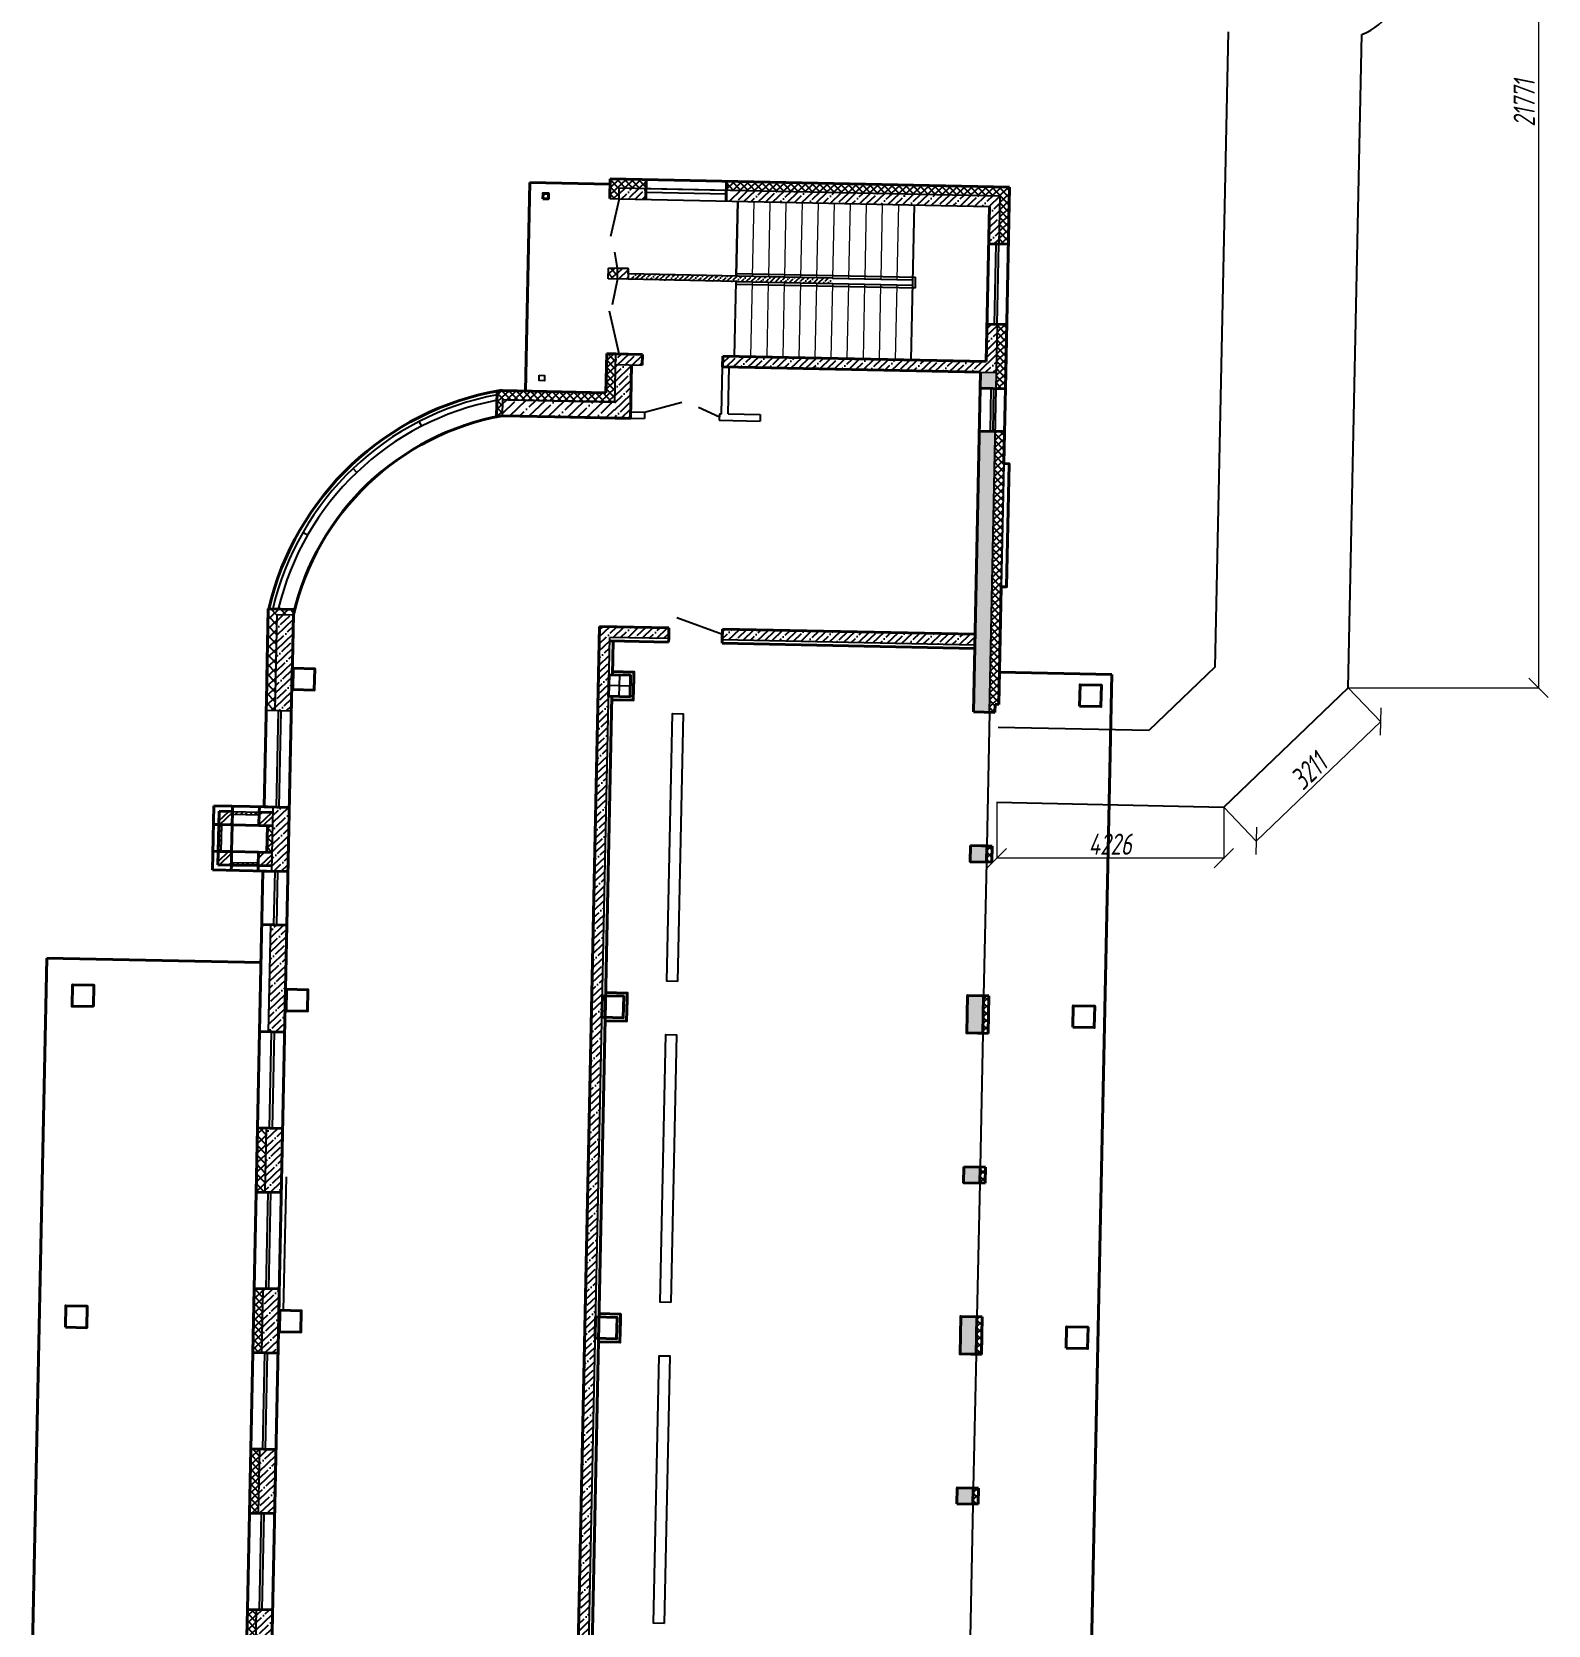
# Model space of a CAD drawing. Header units: millimetres. Extents: x 2433 to 329234, y 5766 to 133064.
# Drawn here: x 3932 to 32158, y 34017 to 63686 of the extents above; entities that cross this region are included whole.
import ezdxf

# ---------------------------------------------------------------- set-up
doc = ezdxf.new("R2010")
doc.units = ezdxf.units.MM
doc.linetypes.add('DASHED', pattern=[19.05, 12.7, -6.35])
doc.layers.add('01 - здание', color=1, linetype='Continuous', lineweight=40)
doc.layers.add('01-Контур', color=1, linetype='Continuous', lineweight=25)
doc.styles.add('Line_GUGK', font='GOST Common.ttf')
doc.styles.add('Виден при печати GOST Common', font='', dxfattribs={"width": 0.75})
doc.styles.get('Виден при печати GOST Common').set_extended_font_data('GOST Common', italic=True, bold=True)
doc.linetypes.add('MYOTKOS', pattern='A,0.25,["|",Line_GUGK,S=0.5,R=0,X=0,Y=0.1],0.5,["|",Line_GUGK,S=0.9,R=0,X=0,Y=0.3],0.25', length=1)
doc.dimstyles.new('Виден при печати', dxfattribs={"dimtxt": 396, "dimasz": 360, "dimexe": 2, "dimexo": 0, "dimgap": 65, "dimtad": 1, "dimdec": 0, "dimtxsty": 'Виден при печати GOST Common', "dimblk1": 'OBLIQUE', "dimblk2": 'OBLIQUE', "dimsah": 1, "dimcen": -2, "dimdle": 2, "dimclrd": 250, "dimclre": 250, "dimclrt": 250, "dimaunit": 1, "dimadec": 4, "dimazin": 2, "dimtp": 1, "dimtfac": 0.5, "dimtdec": 0, "dimtofl": 0, "dimtmove": 1, "dimatfit": 3, "dimfxl": 1, "dimtfillclr": 250, "dimtolj": 1, "dimlwd": 5, "dimlwe": 5, "dimarcsym": 1})
pattern_1 = [(45, (1452.38544, -901.835), (-0.067351921, 0.067351921), []), (135, (1452.38544, -901.835), (-0.067351921, -0.067351921), [])]
pattern_2 = [(45, (1411.03127, -1534.55234), (-0.134703842, 0.134703842), []), (45, (1411.16598, -1534.55234), (-0.134703842, 0.134703842), [0.238125, -0.047625, 0, -0.047625])]
pattern_3 = [(45, (1452.38544, -901.835), (-0.089802561, 0.089802561), []), (135, (1452.38544, -901.835), (-0.089802561, -0.089802561), [])]

# ---------------------------------------------------------------- blocks, each defined once
blk = doc.blocks.new('Прокуратура_v1')
at = {"layer": '01 - здание', "lineweight": -2, "ltscale": 100}
h = blk.add_hatch(dxfattribs=at)
h.set_pattern_fill('ANSI37', color=256, scale=0.03)
h.set_pattern_definition(pattern_1)
edge = h.paths.add_edge_path()
edge.add_line((-7.31, -0.19), (-6.81, -0.19))
edge.add_line((-6.81, -0.19), (-6.81, -0.02))
edge.add_line((-6.81, -0.02), (-7.449, -0.02))
edge.add_arc((-7.486, -0.015), 0.0375, 279.5173, 352.8701, ccw=False)
edge.add_line((-7.48, -0.052), (-7.48, -0.39))
edge.add_line((-7.48, -0.39), (-7.31, -0.39))
edge.add_line((-7.31, -0.39), (-7.31, -0.19))
h.paths.add_polyline_path([(-7.31, -1.69), (-7.48, -1.69), (-7.48, -1.89), (-7.31, -1.89)])
edge = h.paths.add_edge_path()
edge.add_arc((-0.022, -0.021), 0.0375, 178.8259, 272.3048, ccw=False)
edge.add_line((-0.059, -0.02), (-5.31, -0.02))
edge.add_line((-5.31, -0.02), (-5.31, -0.19))
edge.add_line((-5.31, -0.19), (-0.19, -0.19))
edge.add_line((-0.19, -0.19), (-0.19, -0.39))
edge.add_line((-0.19, -0.39), (-0.02, -0.39))
edge.add_line((-0.02, -0.39), (-0.02, -0.058))
h.paths.add_polyline_path([(-0.02, -0.39), (-0.19, -0.39), (-0.19, -1.09), (-0.02, -1.09)])
h.paths.add_polyline_path([(-0.02, -2.59), (-0.19, -2.59), (-0.19, -3.49), (-0.02, -3.49)])
h.paths.add_polyline_path([(-0.02, -3.49), (-0.19, -3.49), (-0.19, -3.79), (-0.02, -3.79)])
h = blk.add_hatch(dxfattribs=at)
h.set_pattern_fill('ANSI35', color=256, scale=0.03)
h.set_pattern_definition(pattern_2)
h.paths.add_polyline_path([(-7.11, -0.19), (-7.31, -0.19), (-7.31, -0.39), (-7.11, -0.39)])
h.paths.add_polyline_path([(-5.237, -0.39), (-0.71, -0.39), (-0.71, -0.19), (-5.132, -0.19)])
h.paths.add_polyline_path([(-0.71, -0.39), (-0.39, -0.39), (-0.19, -0.39), (-0.19, -0.19), (-0.71, -0.19)])
h.paths.add_polyline_path([(-0.19, -0.39), (-0.39, -0.39), (-0.39, -1.09), (-0.19, -1.09)])
h.paths.add_polyline_path([(-0.39, -2.59), (-0.39, -3.29), (-0.71, -3.29), (-0.71, -3.49), (-0.49, -3.49), (-0.19, -3.49), (-0.19, -2.59)])
h.paths.add_polyline_path([(-0.71, -3.49), (-0.71, -3.29), (-5.31, -3.29), (-5.31, -3.49)])
h.paths.add_polyline_path([(-7.11, -1.89), (-7.11, -1.69), (-7.31, -1.69), (-7.31, -1.89)])
h = blk.add_hatch(dxfattribs=at)
h.set_pattern_fill('ANSI35', color=256, scale=0.03)
h.set_pattern_definition([(45, (1452.38544, -901.835), (-0.134703842, 0.134703842), []), (45, (1452.52014, -901.835), (-0.134703842, 0.134703842), [0.238125, -0.047625, 0, -0.047625])])
h.paths.add_polyline_path([(-7.11, -0.19), (-7.11, -0.39), (-6.81, -0.39), (-6.81, -0.19)])
h = blk.add_hatch(dxfattribs=at)
h.set_pattern_fill('ANSI36', color=256, scale=0.02)
h.set_pattern_definition([(45, (908.73407, -1437.101285), (0.0336759605, 0.1234785217), [0.15875, -0.03175, 0, -0.03175])])
h.paths.add_polyline_path([(-6.99, -1.81), (-7.09, -1.82), (-7.09, -1.9), (-6.99, -1.89)])
h.paths.add_polyline_path([(-3.333, -1.79), (-6.99, -1.79), (-6.99, -1.89), (-3.299, -1.89)])
h = blk.add_hatch(dxfattribs=at)
h.set_pattern_fill('ANSI37', color=256, scale=0.03)
h.set_pattern_definition(pattern_1)
h.paths.add_polyline_path([(-7.31, -3.49), (-7.48, -3.49), (-7.48, -4.02), (-8.98, -4.02), (-9.41, -4.02), (-9.41, -4.19), (-7.31, -4.19)])
h.paths.add_polyline_path([(-7.31, -3.29), (-7.48, -3.29), (-7.48, -3.49), (-7.31, -3.49)])
h = blk.add_hatch(dxfattribs=at)
h.set_pattern_fill('ANSI35', color=256, scale=0.03)
h.set_pattern_definition(pattern_2)
h.paths.add_polyline_path([(-7.11, -3.29), (-7.31, -3.29), (-7.31, -3.49), (-7.11, -3.49)])
h.paths.add_polyline_path([(-7.11, -3.49), (-6.81, -3.49), (-6.81, -3.29), (-7.11, -3.29)])
h = blk.add_hatch(dxfattribs=at)
h.set_pattern_fill('ANSI35', color=256, scale=0.03)
h.set_pattern_definition(pattern_2)
h.paths.add_polyline_path([(-7.11, -3.49), (-7.31, -3.49), (-7.31, -4.49), (-7.11, -4.49)])
h.paths.add_polyline_path([(-7.01, -3.49), (-7.11, -3.49), (-7.11, -4.49), (-7.01, -4.49)])
h = blk.add_hatch(dxfattribs=at)
h.set_pattern_fill('ANSI35', color=256, scale=0.03)
h.set_pattern_definition(pattern_2)
h.paths.add_polyline_path([(-0.19, -3.49), (-0.49, -3.49), (-0.49, -3.79), (-0.19, -3.79)])
h.paths.add_polyline_path([(-0.19, -4.59), (-0.49, -4.59), (-0.49, -9.49), (-0.19, -9.49)])
h.paths.add_polyline_path([(-0.19, -9.49), (-0.49, -9.49), (-0.49, -9.84), (-0.19, -9.84)])
h.paths.add_polyline_path([(-0.19, -12.34), (-0.49, -12.34), (-0.49, -12.64), (-0.19, -12.64)])
h.paths.add_polyline_path([(-0.19, -15.14), (-0.49, -15.14), (-0.49, -15.49), (-0.19, -15.49)])
h.paths.add_polyline_path([(-0.19, -15.49), (-0.49, -15.49), (-0.49, -15.84), (-0.19, -15.84)])
h.paths.add_polyline_path([(-0.19, -18.34), (-0.49, -18.34), (-0.49, -18.64), (-0.19, -18.64)])
h.paths.add_polyline_path([(-0.19, -21.14), (-0.49, -21.14), (-0.49, -21.49), (-0.19, -21.49)])
h.paths.add_polyline_path([(-0.19, -21.49), (-0.49, -21.49), (-0.49, -21.84), (-0.19, -21.84)])
h.paths.add_polyline_path([(-0.19, -24.34), (-0.49, -24.34), (-0.49, -24.64), (-0.19, -24.64)])
h.paths.add_polyline_path([(-0.19, -27.14), (-0.49, -27.14), (-0.49, -27.49), (-0.19, -27.49)])
h.paths.add_polyline_path([(-0.19, -27.49), (-0.49, -27.49), (-0.49, -27.84), (-0.19, -27.84)])
h.paths.add_polyline_path([(-0.19, -30.34), (-0.49, -30.34), (-0.49, -30.64), (-0.19, -30.64)])
h.paths.add_polyline_path([(-0.19, -33.14), (-0.49, -33.14), (-0.49, -33.49), (-0.19, -33.49)])
h.paths.add_polyline_path([(-0.19, -33.49), (-0.49, -33.49), (-0.49, -33.84), (-0.19, -33.84)])
h.paths.add_polyline_path([(-0.19, -36.34), (-0.49, -36.34), (-0.49, -36.64), (-0.19, -36.64)])
h.paths.add_polyline_path([(-0.19, -39.14), (-0.49, -39.14), (-0.49, -39.49), (-0.19, -39.49)])
h.paths.add_polyline_path([(-0.19, -39.49), (-0.49, -39.49), (-0.49, -39.69), (-0.19, -39.69)])
h = blk.add_hatch(dxfattribs=at)
h.set_pattern_fill('ANSI37', color=256, scale=0.03)
h.set_pattern_definition(pattern_1)
h.paths.add_polyline_path([(-9.41, -4.19), (-9.41, -4.02), (-9.457, -4.02, 0.002499), (-9.51, -4.031), (-9.51, -4.511, -0.005218), (-9.41, -4.49)])
h = blk.add_hatch(dxfattribs=at)
h.set_pattern_fill('ANSI35', color=256, scale=0.04)
h.set_pattern_definition([(45, (1452.38544, -901.835), (-0.179605122, 0.179605122), []), (45, (1452.56504, -901.835), (-0.179605122, 0.179605122), [0.3175, -0.0635, 0, -0.0635])])
h.paths.add_polyline_path([(-7.31, -4.191), (-9.41, -4.19), (-9.41, -4.49), (-7.31, -4.49)])
h = blk.add_hatch(dxfattribs=at)
h.set_pattern_fill('ANSI37', color=256, scale=0.03)
h.set_pattern_definition(pattern_1)
h.paths.add_polyline_path([(-0.02, -5.19), (-0.02, -4.59), (-0.19, -4.59), (-0.19, -9.49), (-0.02, -9.49), (-0.02, -9.129, -0.411161), (-0.057, -9.091, -0.411161), (-0.02, -9.054), (-0.02, -7.49)])
h.paths.add_polyline_path([(-0.02, -9.49), (-0.19, -9.49), (-0.19, -9.84), (-0.09, -9.84), (-0.09, -9.69), (-0.02, -9.69)])
h = blk.add_hatch(dxfattribs=at)
h.set_pattern_fill('ANSI37', color=256, scale=0.04)
h.set_pattern_definition(pattern_3)
h.paths.add_polyline_path([(-13.53, -9.49), (-13.7, -9.49), (-13.7, -9.49), (-13.7, -10.09), (-13.53, -10.09)])
h.paths.add_polyline_path([(-13.53, -8.19), (-13.7, -8.19), (-13.7, -9.49), (-13.53, -9.49)])
h = blk.add_hatch(dxfattribs=at)
h.set_pattern_fill('ANSI35', color=256, scale=0.03)
h.set_pattern_definition(pattern_2)
h.paths.add_polyline_path([(-13.23, -17.89), (-13.53, -17.89), (-13.53, -19.09), (-13.23, -19.09)])
h.paths.add_polyline_path([(-13.53, -16.09), (-13.23, -16.09), (-13.23, -15.49), (-13.53, -15.49)])
h.paths.add_polyline_path([(-13.23, -15.49), (-13.23, -14.09), (-13.53, -14.09), (-13.53, -15.49)])
h.paths.add_polyline_path([(-13.23, -11.89), (-13.53, -11.89), (-13.53, -13.09), (-13.23, -13.09)])
h.paths.add_polyline_path([(-13.53, -10.09), (-13.23, -10.09), (-13.23, -9.49), (-13.53, -9.49)])
edge = h.paths.add_edge_path()
edge.add_line((-13.53, -9.49), (-13.23, -9.49))
edge.add_line((-13.23, -9.49), (-13.23, -9.29))
edge.add_arc((-27.855, -8.79), 14.634, 358.042, 361.958)
edge.add_line((-13.23, -8.29), (-13.53, -8.29))
edge.add_arc((47.787, -8.89), 61.32, 179.43937, 180.56063)
h = blk.add_hatch(dxfattribs=at)
h.set_pattern_fill('ANSI37', color=256, scale=0.04)
h.set_pattern_definition(pattern_3)
h.paths.add_polyline_path([(-13.23, -8.19), (-13.53, -8.19), (-13.53, -8.29), (-13.23, -8.29)])
h = blk.add_hatch(dxfattribs=at)
h.set_pattern_fill('ANSI35', color=256, scale=0.03)
h.set_pattern_definition(pattern_2)
h.paths.add_polyline_path([(-7.31, -15.49), (-7.51, -15.49), (-7.51, -21.49), (-7.31, -21.49), (-7.31, -21.29)])
h.paths.add_polyline_path([(-7.31, -9.49), (-7.51, -9.49), (-7.51, -15.49), (-7.31, -15.49), (-7.31, -15.29)])
h.paths.add_polyline_path([(-7.11, -8.39), (-7.51, -8.39), (-7.51, -9.49), (-7.31, -9.49), (-7.31, -9.29), (-7.31, -8.59), (-7.11, -8.59)])
h.paths.add_polyline_path([(-6.21, -8.39), (-6.564, -8.39), (-6.501, -8.59), (-6.21, -8.59)])
h.paths.add_polyline_path([(-6.564, -8.39), (-7.11, -8.39), (-7.11, -8.59), (-6.501, -8.59)])
h.paths.add_polyline_path([(-4.225, -8.39), (-5.21, -8.39), (-5.21, -8.59), (-4.208, -8.59)])
h.paths.add_polyline_path([(-0.71, -8.39), (-4.225, -8.39), (-4.208, -8.59), (-0.71, -8.59)])
h.paths.add_polyline_path([(-0.49, -8.39), (-0.71, -8.39), (-0.71, -8.59), (-0.49, -8.59)])
h = blk.add_hatch(dxfattribs=at)
h.set_pattern_fill('ANSI32', color=256, scale=0.02)
h.set_pattern_definition([(45, (1459.09888, -872.56195), (-0.134703842, 0.134703842), []), (45, (1459.18868, -872.56195), (-0.134703842, 0.134703842), [])])
h.paths.add_polyline_path([(-14.29, -12.24), (-14.29, -11.99), (-14.54, -11.99), (-14.54, -12.24)])
h.paths.add_polyline_path([(-13.79, -11.99), (-13.79, -12.24), (-13.53, -12.24), (-13.53, -11.99)])
h.paths.add_polyline_path([(-13.79, -12.74), (-13.79, -12.99), (-13.53, -12.99), (-13.53, -12.74)])
h = blk.add_hatch(dxfattribs=at)
h.set_pattern_fill('ANSI31', color=256, scale=0.02)
h.set_pattern_definition([(45, (1459.09888, -872.561955), (-0.0449012806, 0.0449012806), [])])
h.paths.add_polyline_path([(-13.79, -11.99), (-14.091, -11.99), (-14.091, -12.04), (-13.79, -12.04)])
h.paths.add_polyline_path([(-14.091, -11.99), (-14.29, -11.99), (-14.29, -12.04), (-14.091, -12.04)])
h.paths.add_polyline_path([(-13.79, -12.94), (-14.29, -12.94), (-14.29, -12.99), (-13.79, -12.99)])
h = blk.add_hatch(dxfattribs=at)
h.set_pattern_fill('ANSI31', color=256, scale=0.02)
h.set_pattern_definition([(45, (1459.31888, -872.561955), (-0.0449012806, 0.0449012806), [])])
h.paths.add_polyline_path([(-14.54, -12.74), (-14.49, -12.74), (-14.49, -12.24), (-14.54, -12.24)])
h = blk.add_hatch(dxfattribs=at)
h.set_pattern_fill('ANSI37', color=256, scale=0.04)
h.set_pattern_definition([(45, (1411.03127, -1528.55234), (-0.089802561, 0.089802561), []), (135, (1411.03127, -1528.55234), (-0.089802561, -0.089802561), [])])
h.paths.add_polyline_path([(-13.53, -12.24), (-13.63, -12.24), (-13.63, -12.74), (-13.53, -12.74)])
h = blk.add_hatch(dxfattribs=at)
h.set_pattern_fill('ANSI37', color=256, scale=0.03)
h.set_pattern_definition(pattern_1)
h.paths.add_polyline_path([(-0.09, -12.34), (-0.19, -12.34), (-0.19, -12.64), (-0.09, -12.64)])
h.paths.add_polyline_path([(-0.09, -15.14), (-0.19, -15.14), (-0.19, -15.49), (-0.09, -15.49)])
h.paths.add_polyline_path([(-0.09, -15.49), (-0.19, -15.49), (-0.19, -15.84), (-0.09, -15.84)])
h.paths.add_polyline_path([(-0.09, -18.34), (-0.19, -18.34), (-0.19, -18.64), (-0.09, -18.64)])
h.paths.add_polyline_path([(-0.09, -21.14), (-0.19, -21.14), (-0.19, -21.49), (-0.09, -21.49)])
h.paths.add_polyline_path([(-0.09, -21.49), (-0.19, -21.49), (-0.19, -21.84), (-0.09, -21.84)])
h.paths.add_polyline_path([(-0.09, -24.34), (-0.19, -24.34), (-0.19, -24.64), (-0.09, -24.64)])
h.paths.add_polyline_path([(-0.09, -27.14), (-0.19, -27.14), (-0.19, -27.49), (-0.09, -27.49)])
h.paths.add_polyline_path([(-0.09, -27.49), (-0.19, -27.49), (-0.19, -27.84), (-0.09, -27.84)])
h.paths.add_polyline_path([(-0.09, -30.34), (-0.19, -30.34), (-0.19, -30.64), (-0.09, -30.64)])
h.paths.add_polyline_path([(-0.09, -33.14), (-0.19, -33.14), (-0.19, -33.49), (-0.09, -33.49)])
h.paths.add_polyline_path([(-0.09, -33.49), (-0.19, -33.49), (-0.19, -33.84), (-0.09, -33.84)])
h.paths.add_polyline_path([(-0.09, -36.34), (-0.19, -36.34), (-0.19, -36.64), (-0.09, -36.64)])
h.paths.add_polyline_path([(-0.09, -39.14), (-0.19, -39.14), (-0.19, -39.49), (-0.09, -39.49)])
h = blk.add_hatch(dxfattribs=at)
h.set_pattern_fill('ANSI32', color=256, scale=0.02)
h.set_pattern_definition([(45, (1459.31888, -872.56195), (-0.134703842, 0.134703842), []), (45, (1459.40868, -872.56195), (-0.134703842, 0.134703842), [])])
h.paths.add_polyline_path([(-14.401, -12.74), (-14.54, -12.74), (-14.54, -12.99), (-14.401, -12.99)])
h.paths.add_polyline_path([(-14.29, -12.74), (-14.401, -12.74), (-14.401, -12.99), (-14.29, -12.99)])
h = blk.add_hatch(dxfattribs=at)
h.set_pattern_fill('ANSI37', color=256, scale=0.04)
h.set_pattern_definition([(45, (1411.03127, -1534.55234), (-0.089802561, 0.089802561), []), (135, (1411.03127, -1534.55234), (-0.089802561, -0.089802561), [])])
h.paths.add_polyline_path([(-13.53, -17.89), (-13.7, -17.89), (-13.7, -19.09), (-13.53, -19.09)])
h = blk.add_hatch(dxfattribs=at)
h.set_pattern_fill('ANSI37', color=256, scale=0.03)
h.set_pattern_definition(pattern_1)
h.paths.add_polyline_path([(-13.53, -35.89), (-13.7, -35.89), (-13.7, -37.09), (-13.53, -37.09)])
h.paths.add_polyline_path([(-13.53, -33.49), (-13.7, -33.49), (-13.7, -34.09), (-13.53, -34.09)])
h.paths.add_polyline_path([(-13.53, -32.89), (-13.7, -32.89), (-13.7, -33.49), (-13.53, -33.49)])
h.paths.add_polyline_path([(-13.53, -29.89), (-13.7, -29.89), (-13.7, -31.09), (-13.53, -31.09)])
h.paths.add_polyline_path([(-13.53, -27.49), (-13.7, -27.49), (-13.7, -28.09), (-13.53, -28.09)])
h.paths.add_polyline_path([(-13.53, -26.89), (-13.7, -26.89), (-13.7, -27.49), (-13.53, -27.49)])
h.paths.add_polyline_path([(-13.53, -23.89), (-13.7, -23.89), (-13.7, -25.051, -0.438008), (-13.661, -25.09), (-13.53, -25.09)])
h.paths.add_polyline_path([(-13.53, -21.49), (-13.7, -21.49), (-13.7, -22.09), (-13.53, -22.09)])
h.paths.add_polyline_path([(-13.53, -20.89), (-13.7, -20.89), (-13.7, -21.49), (-13.53, -21.49)])
h = blk.add_hatch(dxfattribs=at)
h.set_pattern_fill('ANSI35', color=256, scale=0.03)
h.set_pattern_definition(pattern_2)
h.paths.add_polyline_path([(-13.23, -29.89), (-13.53, -29.89), (-13.53, -31.09), (-13.23, -31.09)])
h.paths.add_polyline_path([(-13.23, -27.49), (-13.53, -27.49), (-13.53, -28.09), (-13.23, -28.09)])
h.paths.add_polyline_path([(-13.53, -27.49), (-13.23, -27.49), (-13.23, -26.89), (-13.53, -26.89)])
h.paths.add_polyline_path([(-13.23, -23.89), (-13.53, -23.89), (-13.53, -25.09), (-13.23, -25.09)])
h.paths.add_polyline_path([(-13.23, -21.49), (-13.53, -21.49), (-13.53, -22.09), (-13.23, -22.09)])
h.paths.add_polyline_path([(-13.23, -21.09), (-13.23, -20.89), (-13.53, -20.89), (-13.53, -21.49), (-13.23, -21.49)])
h = blk.add_hatch(dxfattribs=at)
h.set_pattern_fill('ANSI35', color=256, scale=0.03)
h.set_pattern_definition(pattern_2)
h.paths.add_polyline_path([(-7.31, -21.49), (-7.51, -21.49), (-7.51, -27.49), (-7.31, -27.49), (-7.31, -27.29)])
at = {"layer": '01 - здание', "ltscale": 100}
for p, q in [((-8.98, -0.12), (-8.98, -4.02)), ((-7.48, -0.12), (-8.98, -0.12)), ((-7.48, -0.02), (-0.02, -0.02)), ((-7.48, -0.39), (-7.48, -0.02)), ((-6.81, -0.39), (-6.81, -0.02)), ((-5.31, -0.39), (-5.31, -0.02)), ((-0.02, -0.02), (-0.02, -3.49)), ((-0.39, -3.29), (-0.39, -0.39)), ((-0.39, -3.29), (-0.39, -0.39)), ((-0.39, -3.29), (-0.39, -0.39)), ((-0.39, -3.29), (-0.39, -0.39)), ((-0.39, -3.29), (-0.39, -0.39)), ((-0.39, -3.29), (-0.39, -0.39)), ((-0.39, -3.29), (-0.39, -0.39)), ((-0.39, -3.29), (-0.39, -0.39)), ((-0.02, -1.09), (-0.39, -1.09)), ((-0.02, -2.59), (-0.39, -2.59)), ((-7.48, -4.02), (-7.48, -3.29)), ((-7.31, -3.29), (-7.48, -3.29)), ((-7.345, -3.29), (-6.81, -3.29)), ((-7.01, -4.49), (-7.01, -3.49)), ((-6.81, -3.29), (-6.81, -3.49)), ((-5.31, -3.29), (-0.39, -3.29)), ((-5.31, -3.29), (-5.31, -3.49)), ((-0.49, -3.49), (-5.31, -3.49)), ((-0.49, -9.84), (-0.49, -3.49)), ((-0.02, -3.49), (-0.02, -5.19)), ((-0.49, -3.79), (-0.02, -3.79)), ((-9.51, -4.031), (-9.51, -4.511)), ((-9.41, -4.02), (-9.457, -4.02)), ((-9.41, -4.02), (-7.48, -4.02)), ((-7.11, -4.49), (-9.41, -4.49)), ((-7.01, -4.49), (-8.43, -4.49)), ((-0.49, -4.59), (-0.02, -4.59)), ((0.08, -5.19), (-0.02, -5.19)), ((0.08, -5.19), (0.08, -7.49)), ((-0.02, -7.49), (-0.02, -9.69)), ((-13.7, -9.49), (-13.7, -8.19)), ((-13.23, -8.19), (-13.7, -8.19)), ((-13.208, -8.19), (-13.7, -8.19)), ((-13.23, -9.49), (-13.23, -8.29)), ((-7.51, -36.159), (-7.51, -8.39)), ((-6.21, -8.39), (-7.51, -8.39)), ((-6.21, -8.39), (-6.21, -8.59)), ((-6.21, -8.59), (-6.21, -8.653)), ((-0.49, -8.39), (-5.21, -8.39)), ((-5.21, -8.39), (-5.21, -8.59)), ((-5.21, -8.59), (-5.21, -8.653)), ((-6.21, -8.653), (-7.31, -8.653)), ((-7.247, -8.653), (-7.247, -9.29)), ((-0.49, -8.653), (-5.21, -8.653)), ((-0.02, -9.09), (2.08, -9.09)), ((2.08, -39.89), (2.08, -9.09)), ((-13.7, -11.89), (-13.7, -9.29)), ((-13.23, -21.29), (-13.23, -9.29)), ((-7.247, -9.69), (-7.247, -39.227)), ((-0.09, -9.84), (-0.09, -9.69)), ((-0.09, -9.69), (-0.02, -9.69)), ((-0.49, -9.84), (-0.09, -9.84)), ((-13.63, -11.89), (-14.64, -11.89)), ((-14.64, -11.89), (-14.64, -13.09)), ((-14.29, -11.99), (-14.29, -11.89)), ((-13.79, -11.99), (-13.79, -11.89)), ((-13.23, -11.89), (-13.7, -11.89)), ((-14.29, -11.99), (-14.54, -11.99)), ((-14.54, -11.99), (-14.54, -12.24)), ((-14.29, -11.99), (-14.29, -12.24)), ((-13.53, -11.99), (-13.79, -11.99)), ((-13.79, -11.99), (-13.79, -12.24)), ((-14.54, -12.24), (-14.64, -12.24)), ((-14.29, -12.24), (-14.54, -12.24)), ((-14.54, -12.24), (-14.54, -12.74)), ((-14.29, -12.24), (-14.29, -12.74)), ((-14.29, -12.24), (-13.79, -12.24)), ((-13.53, -12.24), (-13.79, -12.24)), ((-13.63, -12.24), (-13.63, -12.74)), ((-0.49, -12.34), (-0.09, -12.34)), ((-0.09, -12.64), (-0.09, -12.34)), ((-14.54, -12.74), (-14.64, -12.74)), ((-14.54, -12.74), (-14.54, -12.99)), ((-14.29, -12.74), (-14.54, -12.74)), ((-14.29, -12.74), (-14.29, -12.99)), ((-14.29, -12.74), (-13.79, -12.74)), ((-13.79, -12.74), (-13.79, -12.99)), ((-13.53, -12.74), (-13.79, -12.74)), ((-0.49, -12.64), (-0.09, -12.64)), ((-0.49, -12.64), (-0.09, -12.64)), ((-13.63, -13.09), (-14.64, -13.09)), ((-14.29, -12.99), (-14.54, -12.99)), ((-14.29, -12.99), (-13.79, -12.99)), ((-14.29, -13.09), (-14.29, -12.99)), ((-13.53, -12.99), (-13.79, -12.99)), ((-13.79, -13.09), (-13.79, -12.99)), ((-13.7, -26.89), (-13.7, -13.09)), ((-13.7, -13.09), (-13.23, -13.09)), ((-13.23, -14.09), (-13.7, -14.09)), ((-13.7, -14.09), (-13.23, -14.09)), ((-0.49, -15.84), (-0.49, -15.14)), ((-0.49, -15.14), (-0.09, -15.14)), ((-0.09, -15.84), (-0.09, -15.14)), ((-0.49, -15.84), (-0.09, -15.84)), ((-13.7, -16.09), (-13.23, -16.09)), ((-13.7, -17.89), (-13.23, -17.89)), ((-0.49, -18.64), (-0.49, -18.34)), ((-0.49, -18.34), (-0.09, -18.34)), ((-0.09, -18.64), (-0.09, -18.34)), ((-0.49, -18.64), (-0.09, -18.64)), ((-0.49, -18.64), (-0.09, -18.64)), ((-13.7, -19.09), (-13.23, -19.09)), ((-13.7, -19.09), (-13.23, -19.09)), ((-13.7, -20.89), (-13.23, -20.89)), ((-13.23, -39.27), (-13.23, -21.09)), ((-0.49, -21.84), (-0.49, -21.14)), ((-0.49, -21.14), (-0.09, -21.14)), ((-0.09, -21.84), (-0.09, -21.14)), ((-0.49, -21.84), (-0.09, -21.84)), ((-13.7, -22.09), (-13.23, -22.09)), ((-13.7, -23.89), (-13.23, -23.89)), ((-0.49, -24.64), (-0.49, -24.34)), ((-0.49, -24.34), (-0.09, -24.34)), ((-0.09, -24.64), (-0.09, -24.34)), ((-0.49, -24.64), (-0.09, -24.64)), ((-0.49, -24.64), (-0.09, -24.64)), ((-13.7, -25.09), (-13.23, -25.09)), ((-13.7, -38.8), (-13.7, -26.89)), ((-13.7, -26.89), (-13.23, -26.89)), ((-13.23, -26.89), (-13.7, -26.89))]:
    blk.add_line(p, q, dxfattribs=at)
at = {"layer": '01 - здание', "lineweight": -2, "ltscale": 100}
for p, q in [((-7.31, -0.19), (-0.19, -0.19)), ((-7.31, -0.39), (-7.31, -0.19)), ((-6.81, -0.19), (-5.31, -0.19)), ((-6.801, -0.259), (-5.31, -0.259)), ((-0.19, -1.09), (-0.19, -0.19)), ((-0.19, -1.09), (-0.19, -0.19)), ((-0.19, -1.09), (-0.19, -0.19)), ((-0.19, -1.09), (-0.19, -0.19)), ((-0.19, -1.09), (-0.19, -0.19)), ((-7.48, -0.39), (-7.31, -0.39)), ((-7.31, -0.39), (-7.453, -1.102)), ((-7.31, -0.39), (-0.39, -0.39)), ((-5.09, -1.79), (-5.09, -0.39)), ((-5.09, -0.39), (-5.09, -1.79)), ((-1.79, -3.29), (-1.79, -0.39)), ((-0.256, -1.09), (-0.256, -2.59)), ((-0.205, -1.09), (-0.205, -2.59)), ((-7.31, -1.69), (-7.366, -1.393)), ((-7.48, -1.89), (-7.48, -1.69)), ((-7.11, -1.69), (-7.48, -1.69)), ((-7.31, -1.89), (-7.31, -1.69)), ((-7.11, -1.79), (-7.11, -1.69)), ((-7.11, -1.69), (-7.11, -1.89)), ((-5.09, -1.74), (-1.74, -1.74)), ((-1.74, -1.94), (-1.74, -1.74)), ((-7.11, -1.89), (-7.48, -1.89)), ((-7.31, -1.89), (-7.395, -2.378)), ((-3.299, -1.79), (-7.11, -1.79)), ((-5.09, -1.89), (-7.11, -1.89)), ((-5.09, -1.89), (-1.79, -1.89)), ((-5.09, -3.29), (-5.09, -1.89)), ((-5.09, -1.94), (-1.74, -1.94)), ((-3.29, -1.79), (-1.79, -1.79)), ((-7.245, -3.29), (-7.441, -2.496)), ((-0.19, -3.49), (-0.19, -2.59)), ((-0.19, -3.49), (-0.19, -2.59)), ((-0.19, -3.49), (-0.19, -2.59)), ((-0.19, -3.49), (-0.19, -2.59)), ((-0.19, -3.49), (-0.19, -2.59)), ((-0.19, -3.49), (-0.19, -2.59)), ((-7.31, -4.191), (-7.31, -3.29)), ((-7.31, -3.49), (-6.81, -3.49)), ((-5.31, -4.37), (-5.31, -3.49)), ((-5.31, -4.37), (-5.31, -3.49)), ((-5.19, -4.37), (-5.19, -3.49)), ((-5.19, -4.37), (-5.19, -3.49)), ((-0.49, -3.49), (-0.19, -3.49)), ((-0.49, -3.49), (-0.19, -3.49)), ((-0.49, -3.49), (-0.19, -3.49)), ((-0.49, -3.49), (-0.19, -3.49)), ((-0.49, -3.49), (-0.19, -3.49)), ((-0.49, -3.49), (-0.19, -3.49)), ((-0.19, -9.84), (-0.19, -3.49)), ((-0.29, -3.79), (-0.29, -4.59)), ((-0.24, -3.79), (-0.24, -4.59)), ((-9, -4.059), (-9, -4.061)), ((-7.48, -4.02), (-8.98, -4.02)), ((-7.48, -4.02), (-8.43, -4.02)), ((-6.75, -4.37), (-6.058, -4.165)), ((-9.41, -4.19), (-9.41, -4.49)), ((-9.41, -4.19), (-7.31, -4.19)), ((-9.31, -4.19), (-7.31, -4.191)), ((-7.31, -4.19), (-8.43, -4.19)), ((-7.01, -4.37), (-6.75, -4.37)), ((-6.75, -4.37), (-6.75, -4.49)), ((-5.35, -4.43), (-5.746, -4.262)), ((-5.35, -4.37), (-5.31, -4.37)), ((-5.35, -4.37), (-5.35, -4.49)), ((-5.19, -4.37), (-4.59, -4.37)), ((-4.59, -4.37), (-4.59, -4.49)), ((-10.907, -4.718), (-10.955, -4.63)), ((-7.21, -4.49), (-6.75, -4.49)), ((-5.35, -4.49), (-4.59, -4.49)), ((-0.02, -5.19), (-0.02, -7.49)), ((-12.101, -5.606), (-12.172, -5.535)), ((-12.995, -6.796), (-13.083, -6.748)), ((0.08, -7.49), (-0.02, -7.49)), ((-13.53, -8.29), (-13.23, -8.29)), ((-13.53, -9.49), (-13.53, -8.29)), ((-5.21, -8.49), (-6.067, -8.2)), ((-7.31, -36.159), (-7.31, -8.59)), ((-6.21, -8.59), (-7.31, -8.59)), ((-0.49, -8.59), (-5.21, -8.59)), ((-13.53, -10.09), (-13.53, -9.49)), ((-6.91, -9.49), (-7.31, -9.49)), ((-7.11, -9.69), (-7.11, -9.29)), ((-13.23, -10.09), (-13.7, -10.09)), ((-13.478, -10.09), (-13.478, -11.89)), ((-13.426, -10.09), (-13.426, -11.89)), ((-0.19, -9.84), (-0.19, -12.34)), ((-13.53, -13.09), (-13.53, -11.89)), ((-14.29, -11.99), (-13.79, -11.99)), ((-14.29, -12.04), (-13.79, -12.04)), ((-14.49, -12.24), (-14.49, -12.74)), ((-0.49, -12.64), (-0.49, -12.34)), ((-0.19, -12.64), (-0.19, -12.34)), ((-0.19, -12.64), (-0.19, -15.14)), ((-14.29, -12.94), (-13.79, -12.94)), ((-13.478, -13.09), (-13.478, -14.09)), ((-13.426, -13.09), (-13.426, -14.09)), ((-13.53, -16.09), (-13.53, -14.09)), ((-0.19, -15.84), (-0.19, -15.14)), ((-0.19, -15.84), (-0.19, -18.34)), ((-13.474, -17.89), (-13.474, -16.09)), ((-13.422, -17.89), (-13.422, -16.09)), ((-13.53, -19.09), (-13.53, -17.89)), ((-0.19, -18.64), (-0.19, -18.34)), ((-0.19, -18.64), (-0.19, -21.14)), ((-13.147, -18.793), (-13.147, -21.29)), ((-13.474, -20.89), (-13.474, -19.09)), ((-13.422, -20.89), (-13.422, -19.09)), ((-13.53, -22.09), (-13.53, -20.89)), ((-0.19, -21.84), (-0.19, -21.14)), ((-0.19, -21.84), (-0.19, -24.34)), ((-0.19, -21.84), (-0.19, -24.34)), ((-13.474, -23.89), (-13.474, -22.09)), ((-13.422, -23.89), (-13.422, -22.09)), ((-13.53, -25.09), (-13.53, -23.89)), ((-0.19, -24.64), (-0.19, -24.34)), ((-0.19, -24.64), (-0.19, -27.14)), ((-13.474, -26.89), (-13.474, -25.09)), ((-13.422, -26.89), (-13.422, -25.09)), ((-13.53, -28.09), (-13.53, -26.89))]:
    blk.add_line(p, q, dxfattribs=at)
at = {"layer": '01 - здание', "lineweight": 15, "ltscale": 100}
for p, q in [((-4.79, -0.39), (-4.79, -1.79)), ((-4.49, -0.39), (-4.49, -1.79)), ((-4.19, -0.39), (-4.19, -1.79)), ((-3.89, -0.39), (-3.89, -1.79)), ((-3.59, -0.39), (-3.59, -1.79)), ((-3.29, -0.39), (-3.29, -1.79)), ((-2.99, -0.39), (-2.99, -1.79)), ((-2.69, -0.39), (-2.69, -1.79)), ((-2.39, -0.39), (-2.39, -1.79)), ((-2.09, -0.39), (-2.09, -1.79)), ((-4.79, -1.89), (-4.79, -3.29)), ((-4.49, -1.89), (-4.49, -3.29)), ((-4.19, -1.89), (-4.19, -3.29)), ((-3.89, -1.89), (-3.89, -3.29)), ((-3.59, -1.89), (-3.59, -3.29)), ((-3.29, -1.89), (-3.29, -3.29)), ((-2.99, -1.89), (-2.99, -3.29)), ((-2.69, -1.89), (-2.69, -3.29)), ((-2.39, -1.89), (-2.39, -3.29)), ((-2.09, -1.89), (-2.09, -3.29))]:
    blk.add_line(p, q, dxfattribs=at)
at = {"layer": '01 - здание', "ltscale": 100}
for points in [[(-8.73, -0.42), (-8.63, -0.42), (-8.63, -0.32), (-8.73, -0.32)], [(-0.49, -12.34), (-0.19, -12.34), (-0.19, -12.64), (-0.49, -12.64)], [(-0.19, -15.84), (-0.49, -15.84), (-0.49, -15.14), (-0.19, -15.14)], [(-0.49, -18.34), (-0.19, -18.34), (-0.19, -18.64), (-0.49, -18.64)], [(-0.19, -21.84), (-0.49, -21.84), (-0.49, -21.14), (-0.19, -21.14)], [(-0.49, -24.64), (-0.19, -24.64), (-0.19, -24.34), (-0.49, -24.34)]]:
    blk.add_lwpolyline(points, close=True, dxfattribs=at)
at = {"layer": '01 - здание', "lineweight": -2, "ltscale": 100}
for points in [[(-7.11, -1.89), (-7.31, -1.89), (-7.31, -1.69), (-7.11, -1.69)], [(-8.73, -3.72), (-8.63, -3.72), (-8.63, -3.82), (-8.73, -3.82)], [(-5.91, -14.99), (-6.11, -14.99), (-6.11, -9.99), (-5.91, -9.99)], [(-5.91, -20.99), (-6.11, -20.99), (-6.11, -15.99), (-5.91, -15.99)], [(-5.91, -26.99), (-6.11, -26.99), (-6.11, -21.99), (-5.91, -21.99)]]:
    blk.add_lwpolyline(points, close=True, dxfattribs=at)
at = {"layer": '01 - здание', "ltscale": 100}
for points in [[(-0.02, -5.19), (0.08, -5.19), (0.08, -7.49), (-0.02, -7.49)], [(-7.247, -9.227), (-6.847, -9.227), (-6.847, -9.627)], [(-13.21, -9.69), (-13.21, -9.29), (-12.81, -9.29), (-12.81, -9.69), (-13.21, -9.69)], [(-7.31, -9.69), (-7.31, -9.29), (-6.91, -9.29), (-6.91, -9.69), (-7.31, -9.69)], [(-7.247, -9.753), (-6.847, -9.753), (-6.847, -9.353)], [(1.49, -9.69), (1.49, -9.29), (1.89, -9.29), (1.89, -9.69), (1.49, -9.69)], [(-16.81, -15.69), (-16.81, -15.29), (-17.21, -15.29), (-17.21, -15.69), (-16.81, -15.69)], [(-13.21, -15.69), (-13.21, -15.29), (-12.81, -15.29), (-12.81, -15.69), (-13.21, -15.69)], [(-13.21, -15.69), (-13.21, -15.29), (-12.81, -15.29), (-12.81, -15.69), (-13.21, -15.69)], [(-13.21, -15.69), (-13.21, -15.29), (-12.81, -15.29), (-12.81, -15.69), (-13.21, -15.69)], [(-7.31, -15.69), (-7.31, -15.29), (-6.91, -15.29), (-6.91, -15.69), (-7.31, -15.69)], [(-7.247, -15.227), (-6.847, -15.227), (-6.847, -15.627)], [(-7.247, -15.753), (-6.847, -15.753), (-6.847, -15.353)], [(1.49, -15.69), (1.49, -15.29), (1.89, -15.29), (1.89, -15.69), (1.49, -15.69)], [(-17.21, -21.69), (-17.21, -21.29), (-16.81, -21.29), (-16.81, -21.69), (-17.21, -21.69)], [(-13.21, -21.69), (-13.21, -21.29), (-12.81, -21.29), (-12.81, -21.69), (-13.21, -21.69)], [(-13.21, -21.69), (-13.21, -21.29), (-12.81, -21.29), (-12.81, -21.69), (-13.21, -21.69)], [(-13.21, -21.69), (-13.21, -21.29), (-12.81, -21.29), (-12.81, -21.69), (-13.21, -21.69)], [(-7.31, -21.69), (-7.31, -21.29), (-6.91, -21.29), (-6.91, -21.69), (-7.31, -21.69)], [(-7.247, -21.227), (-6.847, -21.227), (-6.847, -21.627)], [(-7.247, -21.753), (-6.847, -21.753), (-6.847, -21.353)], [(1.49, -21.69), (1.49, -21.29), (1.89, -21.29), (1.89, -21.69), (1.49, -21.69)]]:
    blk.add_lwpolyline(points, dxfattribs=at)
at = {"layer": '01 - здание', "linetype": 'DASHED', "ltscale": 2}
blk.add_lwpolyline([(-13.7, -14.8), (-17.7, -14.8), (-17.7, -28.18), (-13.7, -28.18)], dxfattribs=at)
at = {"layer": '01 - здание', "ltscale": 100}
for radius, start, end in [(5.37, 100.9919, 168.1627), (4.9, 101.4958, 168.2056)]:
    blk.add_arc((-8.433, -9.292), radius, start, end, dxfattribs=at)
at = {"layer": '01 - здание', "lineweight": -2, "ltscale": 100}
for radius, start, end in [(5.3, 101.7196, 168.0041), (5.2, 101.9483, 167.7698)]:
    blk.add_arc((-8.433, -9.292), radius, start, end, dxfattribs=at)
blk = doc.blocks.new('_Oblique')
at = {"color": 0, "linetype": 'ByBlock', "lineweight": -2}
blk.add_line((-0.5, -0.5), (0.5, 0.5), dxfattribs=at)
blk = doc.blocks.new('*D115')
at = {"color": 250, "linetype": 'ByBlock', "lineweight": 5, "transparency": 16777216}
for p, q in [((28892, 73245), (31980, 73245)), ((31978, 73247), (31978, 51472)), ((28437, 51474), (31980, 51474))]:
    blk.add_line(p, q, dxfattribs=at)
at = {"layer": 'Defpoints', "color": 0, "transparency": 16777216}
for p in [(28892, 73245), (28437, 51474), (31978, 51474)]:
    blk.add_point(p, dxfattribs=at)
at = {"color": 250, "lineweight": 5, "transparency": 16777216, "xscale": 360, "yscale": 360, "zscale": 360}
for p, rotation in [((31978, 73245), 90), ((31978, 51474), 270)]:
    blk.add_blockref('_Oblique', p, dxfattribs=dict(at, rotation=rotation))
at = {"color": 250, "transparency": 16777216, "insert": (31713, 62359), "char_height": 396, "attachment_point": 5, "rotation": 90, "style": 'Виден при печати GOST Common'}
blk.add_mtext('\\A1;21771', dxfattribs=at)
blk = doc.blocks.new('*D116')
at = {"color": 250, "linetype": 'ByBlock', "lineweight": 5, "transparency": 16777216}
for p, q in [((28437, 51474), (29044, 50841)), ((29044, 50844), (26723, 48618)), ((26119, 49251), (26726, 48618))]:
    blk.add_line(p, q, dxfattribs=at)
at = {"layer": 'Defpoints', "color": 0, "transparency": 16777216}
for p in [(28437, 51474), (26119, 49251), (26724, 48620)]:
    blk.add_point(p, dxfattribs=at)
at = {"color": 250, "lineweight": 5, "transparency": 16777216, "xscale": 360, "yscale": 360, "zscale": 360}
for p, rotation in [((29042, 50843), 43.80310264808282), ((26724, 48620), 223.8031026480828)]:
    blk.add_blockref('_Oblique', p, dxfattribs=dict(at, rotation=rotation))
at = {"color": 250, "transparency": 16777216, "insert": (27701, 49921), "char_height": 396, "attachment_point": 5, "rotation": 43.8031, "style": 'Виден при печати GOST Common'}
blk.add_mtext('\\A1;3211', dxfattribs=at)
blk = doc.blocks.new('*D117')
at = {"color": 250, "linetype": 'ByBlock', "lineweight": 5, "transparency": 16777216}
for p, q in [((21893, 49339), (21893, 48295)), ((26119, 49251), (26119, 48295)), ((26121, 48297), (21891, 48297))]:
    blk.add_line(p, q, dxfattribs=at)
at = {"layer": 'Defpoints', "color": 0, "transparency": 16777216}
for p in [(21893, 49339), (26119, 49251), (21893, 48297)]:
    blk.add_point(p, dxfattribs=at)
at = {"color": 250, "lineweight": 5, "transparency": 16777216, "xscale": 360, "yscale": 360, "zscale": 360, "rotation": 180}
blk.add_blockref('_Oblique', (21893, 48297), dxfattribs=at)
at = {"color": 250, "lineweight": 5, "transparency": 16777216, "xscale": 360, "yscale": 360, "zscale": 360}
blk.add_blockref('_Oblique', (26119, 48297), dxfattribs=at)
at = {"color": 250, "transparency": 16777216, "insert": (24006, 48560), "char_height": 396, "attachment_point": 5, "style": 'Виден при печати GOST Common'}
blk.add_mtext('\\A1;4226', dxfattribs=at)

msp = doc.modelspace()

# ---------------------------------------------------------------- linework, layer by layer
at = {"linetype": 'MYOTKOS', "ltscale": 110}
for p, q in [((26200.2, 63686.4), (25953, 51853.1)), ((28437, 51473.8), (28691, 63634.4)), ((25953, 51853.1), (24725.2, 50675.6)), ((26119.2, 49251), (28437, 51473.8)), ((24725.2, 50675.6), (21922.6, 50734.1)), ((21893.5, 49339.2), (26119.2, 49251))]:
    msp.add_line(p, q, dxfattribs=at)
msp.add_arc((28216.7, 64786.2), 1245.7, 292.38197, 65.22424, dxfattribs=at)

# ---------------------------------------------------------------- block references
at = {"layer": '01-Контур', "xscale": 996.5393056211876, "yscale": 996.5393056211876, "zscale": 996.5393056211876, "rotation": 358.8031026570149}
msp.add_blockref('Прокуратура_v1', (22153.2, 60816.5), dxfattribs=at)

# ---------------------------------------------------------------- dimensions: what is measured, and where the dimension line sits
dim = msp.add_linear_dim(base=(31978.3, 51473.8), p1=(28891.8, 73244.6), p2=(28437, 51473.8), angle=90, dimstyle='Виден при печати', override={"dimpost": '<>'})
dim.commit()
dim.dimension.update_dxf_attribs({"geometry": '*D115', "text_midpoint": (31712.8, 62359.2)})
dim = msp.add_aligned_dim(p1=(28437, 51473.8), p2=(26119.2, 49251), distance=874.4, dimstyle='Виден при печати', override={"dimpost": '<>'})
dim.commit()
dim.dimension.update_dxf_attribs({"geometry": '*D116', "text_midpoint": (27701.3, 49921.1)})
dim = msp.add_linear_dim(base=(21893.5, 48296.7), p1=(26119.2, 49251), p2=(21893.5, 49339.2), dimstyle='Виден при печати', override={"dimpost": '<>'})
dim.commit()
dim.dimension.update_dxf_attribs({"geometry": '*D117', "text_midpoint": (24006.4, 48559.7)})

doc.saveas('drawing.dxf')
